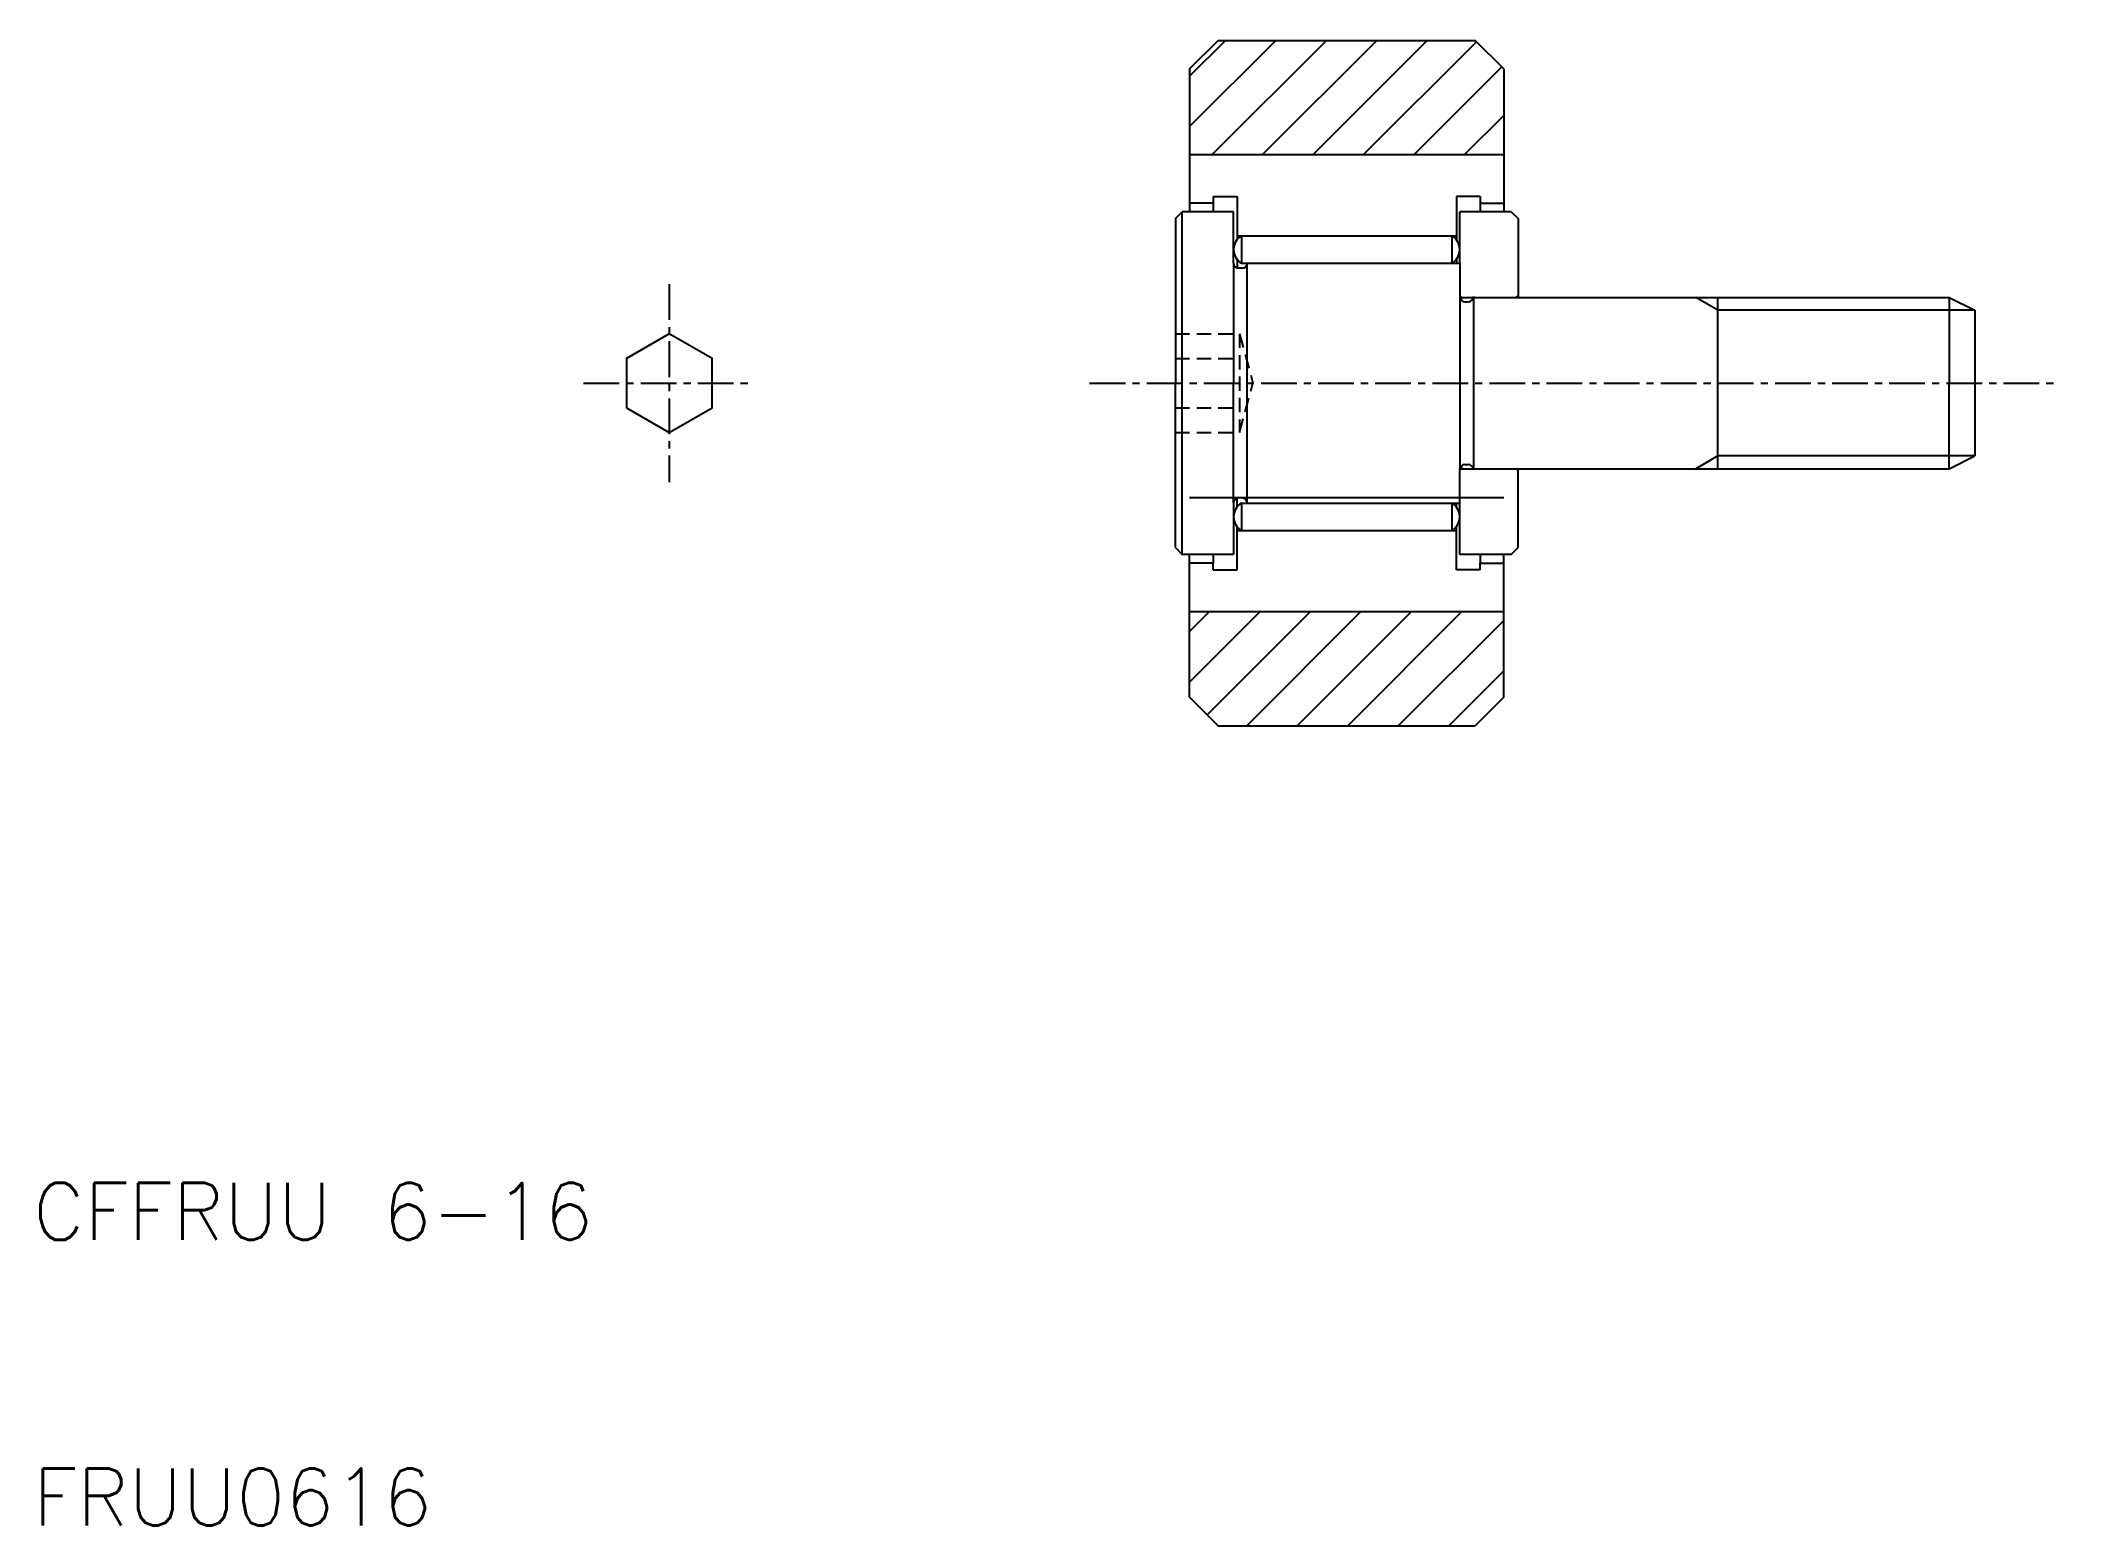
# Model space of a CAD drawing. Extents: x 10.3 to 81, y 10 to 62.
import ezdxf

# ---------------------------------------------------------------- set-up
doc = ezdxf.new("R2010")
doc.units = 0
doc.linetypes.add('CENTER', pattern=[2, 1.25, -0.25, 0.25, -0.25])
doc.linetypes.add('DASHED', pattern=[0.75, 0.5, -0.25])
doc.layers.get('0').update_dxf_attribs({"linetype": 'CONTINUOUS'})
doc.layers.add('CENTER', color=1, linetype='CENTER')
doc.styles.get("Standard").update_dxf_attribs({"font": 'txt.shx', "bigfont": 'bigfont.shx'})

# ---------------------------------------------------------------- blocks, each defined once
blk = doc.blocks.new('*X2')
at = {"color": 0, "linetype": 'CONTINUOUS'}
for p, q in [((179.188, 58.98), (182.208, 62)), ((179.188, 60.747), (180.44, 62)), ((179.976, 58), (183.976, 62)), ((181.744, 58), (185.744, 62)), ((183.511, 58), (187.511, 62)), ((185.279, 58), (189.233, 61.954)), ((187.047, 58), (190.117, 61.07)), ((188.815, 58), (190.188, 59.373)), ((179.188, 39.534), (181.654, 42)), ((179.188, 41.302), (179.886, 42)), ((179.805, 38.383), (183.421, 42)), ((181.189, 38), (185.189, 42)), ((182.957, 38), (186.957, 42)), ((184.725, 38), (188.725, 42)), ((186.492, 38), (190.188, 41.695)), ((188.26, 38), (190.188, 39.928))]:
    blk.add_line(p, q, dxfattribs=at)

msp = doc.modelspace()

# ---------------------------------------------------------------- linework, layer by layer
at = {"color": 7, "linetype": 'CONTINUOUS'}
for p, q in [((50.5, 61), (51.5, 62)), ((51.5, 62), (60.5, 62)), ((61.5, 61), (60.5, 62)), ((50.5, 61), (50.5, 56)), ((61.5, 61), (61.5, 56)), ((50.5, 58), (61.5, 58)), ((50, 55.76), (50.24, 56)), ((50.24, 44), (50.24, 56)), ((52.04, 56), (50.24, 56)), ((51.33, 56.3), (50.5, 56.3)), ((51.33, 56.54), (52.16, 56.54)), ((51.33, 56.54), (51.33, 56.3)), ((51.33, 56.3), (51.33, 56)), ((52.04, 54.2), (52.04, 56)), ((52.16, 56.54), (52.16, 55.16)), ((60.67, 56.54), (59.84, 56.54)), ((59.84, 56.54), (59.84, 55.16)), ((61.76, 56), (59.96, 56)), ((59.96, 54.2), (59.96, 56)), ((60.67, 56.54), (60.67, 56.3)), ((60.67, 56.3), (60.67, 56)), ((60.67, 56.3), (61.5, 56.3)), ((61.76, 56), (62, 55.76)), ((50, 55.76), (50, 50)), ((62, 55.76), (62, 53)), ((52.16, 55.16), (52.16, 55.025)), ((52.16, 55.16), (52.315, 55.16)), ((52.315, 55.16), (59.685, 55.16)), ((52.315, 55.16), (52.315, 54.2)), ((59.685, 55.16), (59.685, 54.2)), ((59.685, 55.16), (59.84, 55.16)), ((59.84, 55.16), (59.84, 55.025)), ((52.04, 54.2), (52.04, 50)), ((52.16, 54.335), (52.16, 54.03)), ((52.34, 54.02), (52.22, 54.02)), ((52.315, 54.2), (59.685, 54.2)), ((52.52, 45.8), (52.52, 54.2)), ((59.685, 54.2), (59.96, 54.2)), ((59.84, 54.335), (59.84, 54.2)), ((59.96, 54.2), (59.96, 53.03)), ((60.02, 53), (59.96, 53.06)), ((61.94, 53), (62, 53.06)), ((59.96, 53.03), (59.96, 46.97)), ((60.02, 53), (60.437, 53)), ((60.02, 52.896), (60.02, 53)), ((60.14, 52.85), (60.26, 52.85)), ((60.44, 53.03), (60.44, 46.97)), ((60.44, 53.03), (60.44, 53)), ((60.44, 53), (77.1, 53)), ((69, 47), (69, 53)), ((77.1, 53), (77.1, 50)), ((77.1, 53), (78, 52.55)), ((78, 52.55), (78, 47.45)), ((50, 44.24), (50, 50)), ((52.04, 45.8), (52.04, 50)), ((77.1, 47), (77.1, 50)), ((77.1, 47), (78, 47.45)), ((59.96, 45.8), (59.96, 47)), ((59.96, 47), (59.96, 46.97)), ((60.02, 47), (59.96, 46.94)), ((60.02, 47.104), (60.02, 47)), ((60.02, 47), (60.437, 47)), ((60.14, 47.15), (60.26, 47.15)), ((60.44, 47), (77.1, 47)), ((60.44, 46.97), (60.44, 47)), ((61.94, 47), (62, 46.94)), ((62, 44.24), (62, 47)), ((50.5, 46), (61.5, 46)), ((52.04, 45.8), (52.04, 44)), ((52.16, 45.665), (52.16, 45.97)), ((52.34, 45.98), (52.22, 45.98)), ((52.315, 45.8), (59.685, 45.8)), ((52.315, 45.8), (52.315, 44.84)), ((59.685, 45.8), (59.685, 44.84)), ((59.685, 45.8), (59.96, 45.8)), ((59.84, 45.665), (59.84, 45.8)), ((59.96, 44), (59.96, 45.8)), ((52.16, 44.84), (52.16, 44.975)), ((52.16, 44.84), (52.315, 44.84)), ((52.16, 43.46), (52.16, 44.84)), ((52.315, 44.84), (59.685, 44.84)), ((59.685, 44.84), (59.84, 44.84)), ((59.84, 44.84), (59.84, 44.975)), ((59.84, 43.46), (59.84, 44.84)), ((50, 44.24), (50.24, 44)), ((52.04, 44), (50.24, 44)), ((50.5, 39), (50.5, 44)), ((51.33, 44), (51.33, 43.7)), ((61.76, 44), (59.96, 44)), ((60.67, 44), (60.67, 43.7)), ((61.5, 39), (61.5, 44)), ((61.76, 44), (62, 44.24)), ((51.33, 43.7), (50.5, 43.7)), ((51.33, 43.46), (51.33, 43.7)), ((51.33, 43.46), (52.16, 43.46)), ((60.67, 43.46), (59.84, 43.46)), ((60.67, 43.7), (61.5, 43.7)), ((60.67, 43.46), (60.67, 43.7)), ((50.5, 42), (61.5, 42)), ((50.5, 39), (51.5, 38)), ((61.5, 39), (60.5, 38)), ((51.5, 38), (60.5, 38))]:
    msp.add_line(p, q, dxfattribs=at)
at = {"color": 3, "linetype": 'CONTINUOUS'}
for p, q in [((69, 52.55), (68.221, 53)), ((78, 52.55), (69, 52.55)), ((69, 47.45), (68.221, 47)), ((78, 47.45), (69, 47.45))]:
    msp.add_line(p, q, dxfattribs=at)
at = {"color": 3, "linetype": 'DASHED'}
for p, q in [((50, 51.732), (52.25, 51.732)), ((52.25, 51.732), (52.25, 48.268)), ((52.25, 51.732), (52.714, 50)), ((50, 50.866), (52.25, 50.866)), ((52.25, 48.268), (52.714, 50)), ((50, 49.134), (52.25, 49.134)), ((50, 48.268), (52.25, 48.268))]:
    msp.add_line(p, q, dxfattribs=at)
at = {"color": 7, "linetype": 'CONTINUOUS'}
msp.add_lwpolyline([(30.778, 49.134), (32.278, 48.268), (33.778, 49.134), (33.778, 50.866), (32.278, 51.732), (30.778, 50.866)], close=True, dxfattribs=at)
for centre, radius, start, end in [((52.596, 54.68), 0.556, 120.38177, 239.61823), ((59.404, 54.68), 0.556, 300.38177, 59.61823), ((52.22, 54.2), 0.18, 180, 270), ((52.34, 54.2), 0.18, 270, 0), ((60.14, 53.03), 0.18, 180, 270), ((60.26, 53.03), 0.18, 270, 0), ((60.14, 46.97), 0.18, 90, 180), ((60.26, 46.97), 0.18, 0, 90), ((52.22, 45.8), 0.18, 90, 180), ((52.596, 45.32), 0.556, 120.38177, 239.61823), ((52.34, 45.8), 0.18, 0, 90), ((59.404, 45.32), 0.556, 300.38177, 59.61823)]:
    msp.add_arc(centre, radius, start, end, dxfattribs=at)
at = {"layer": 'CENTER', "color": 1, "linetype": 'CENTER'}
for p, q in [((32.278, 53.464), (32.278, 46.536)), ((29.278, 50), (35.278, 50)), ((47, 50), (81, 50))]:
    msp.add_line(p, q, dxfattribs=at)

# ---------------------------------------------------------------- block references
at = {"color": 3, "linetype": 'CONTINUOUS'}
msp.add_blockref('*X2', (-128.688, 0), dxfattribs=at)

# ---------------------------------------------------------------- texts
at = {"color": 7, "linetype": 'CONTINUOUS'}
for s, p in [('CFFRUU 6-16', (10, 20)), ('FRUU0616', (10, 10))]:
    msp.add_text(s, height=2, dxfattribs=at).set_placement(p)

doc.saveas('drawing.dxf')
